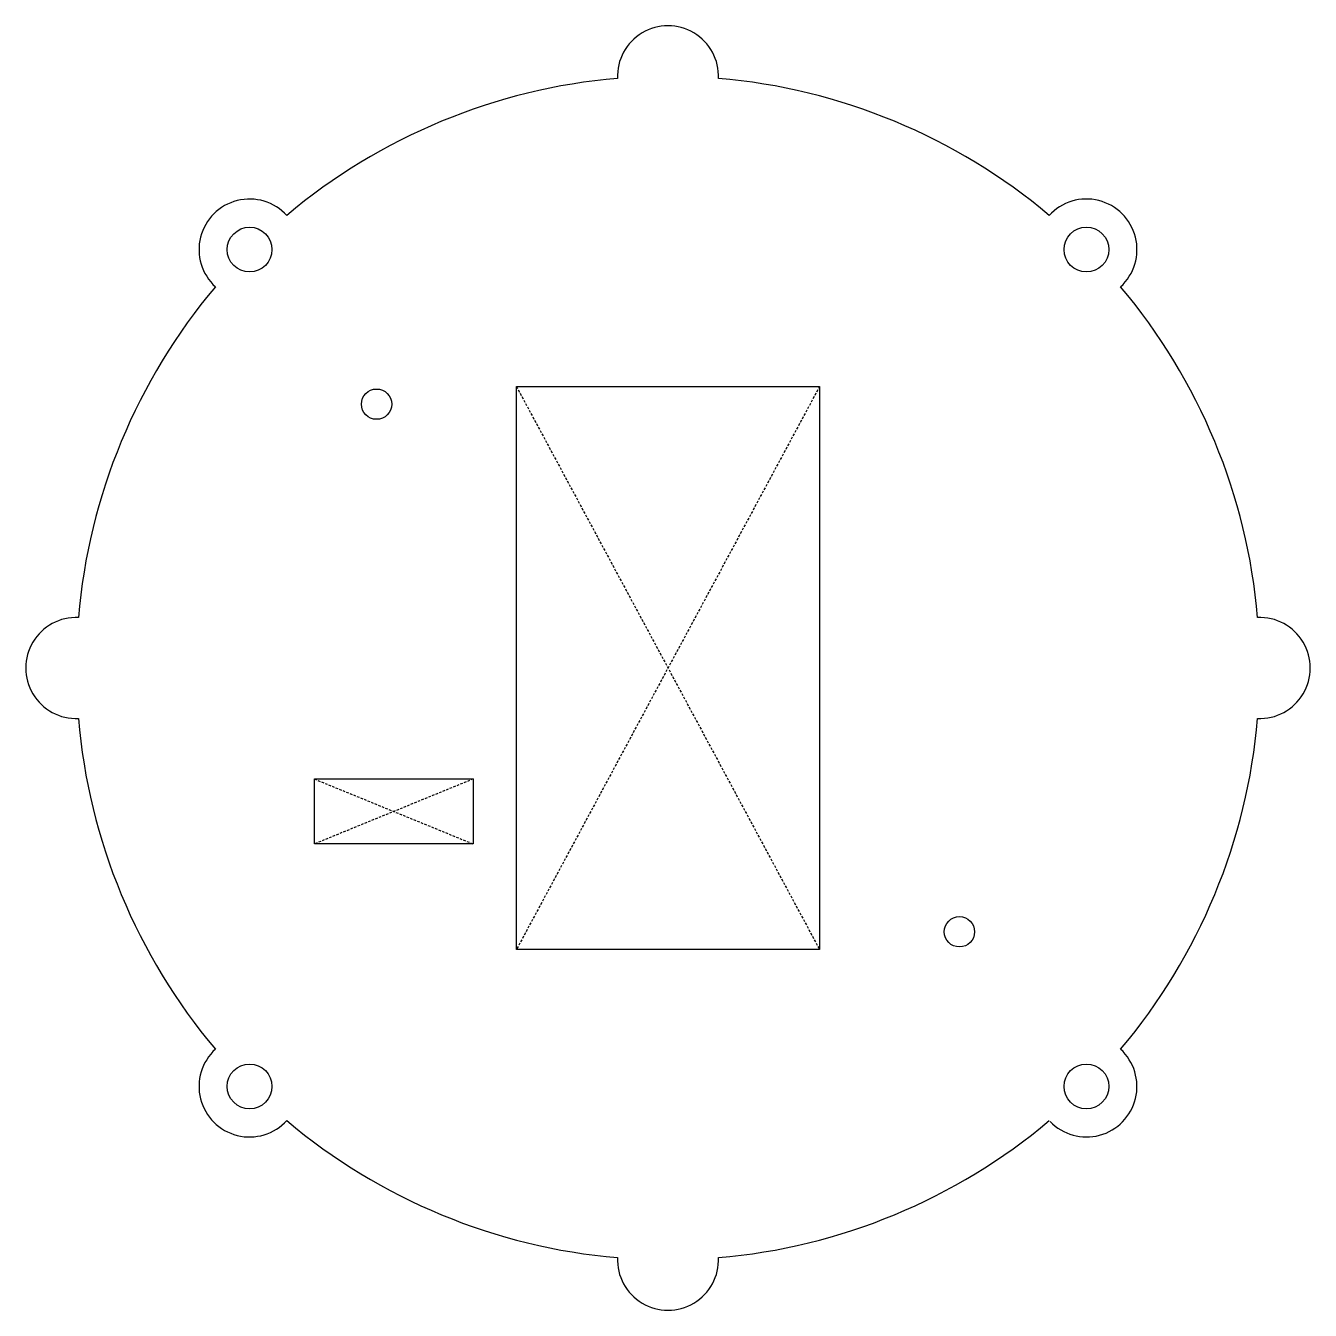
# Model space of a CAD drawing. Header units: millimetres. Extents: x -44.5 to 44.5, y -44.5 to 44.5.
import ezdxf

# ---------------------------------------------------------------- set-up
doc = ezdxf.new("R2010")
doc.units = ezdxf.units.MM
doc.linetypes.add('DASHED', pattern=[0.2067, 0.1654, -0.0413])

msp = doc.modelspace()

# ---------------------------------------------------------------- linework, layer by layer
at = {"color": 2, "linetype": 'DASHED', "lineweight": 25, "true_color": 0xffff00}
for p, q in [((-10.5, 19.499), (10.5, -19.501)), ((10.5, 19.499), (-10.5, -19.501)), ((-24.5, -7.691), (-13.5, -12.191)), ((-13.5, -7.691), (-24.5, -12.191))]:
    msp.add_line(p, q, dxfattribs=at)
for points in [[(-10.5, 19.499), (10.5, 19.499), (10.5, -19.501), (-10.5, -19.501)], [(-24.5, -7.691), (-13.5, -7.691), (-13.5, -12.191), (-24.5, -12.191)]]:
    msp.add_lwpolyline(points, close=True)
msp.add_lwpolyline([(26.474, -31.426, 1.030241), (31.358, -26.415, 0.15488), (40.851, -3.498)], format="xyb")
for centre, radius in [((-28.992, 28.99), 1.55), ((28.992, 28.991), 1.55), ((-20.193, 18.278), 1.05), ((20.193, -18.278), 1.05), ((-28.992, -28.992), 1.55), ((28.991, -28.993), 1.55)]:
    msp.add_circle(centre, radius)
for centre, radius, start, end in [((0, 41), 3.5, 357.39475, 182.60525), ((0, -0.001), 41, 94.89253, 130.10864), ((0, -0.001), 41, 49.89254, 85.10747), ((-28.992, 28.99), 3.5, 42.34508, 227.55558), ((28.992, 28.991), 3.5, 312.444, 137.6545), ((0, -0.001), 41, 139.89382, 175.10567), ((0, -0.001), 41, 4.89259, 40.10746), ((-41, 0), 3.5, 87.39475, 272.60525), ((41, -0.001), 3.5, 267.39475, 92.60525), ((0, -0.001), 41, 184.89085, 220.10618), ((-28.992, -28.992), 3.5, 132.44442, 317.65492), ((0, -0.001), 41, 229.89136, 265.10741), ((0, -0.001), 41, 274.89259, 310.10618), ((0, -41.001), 3.5, 177.39475, 2.60525)]:
    msp.add_arc(centre, radius, start, end)

doc.saveas('drawing.dxf')
